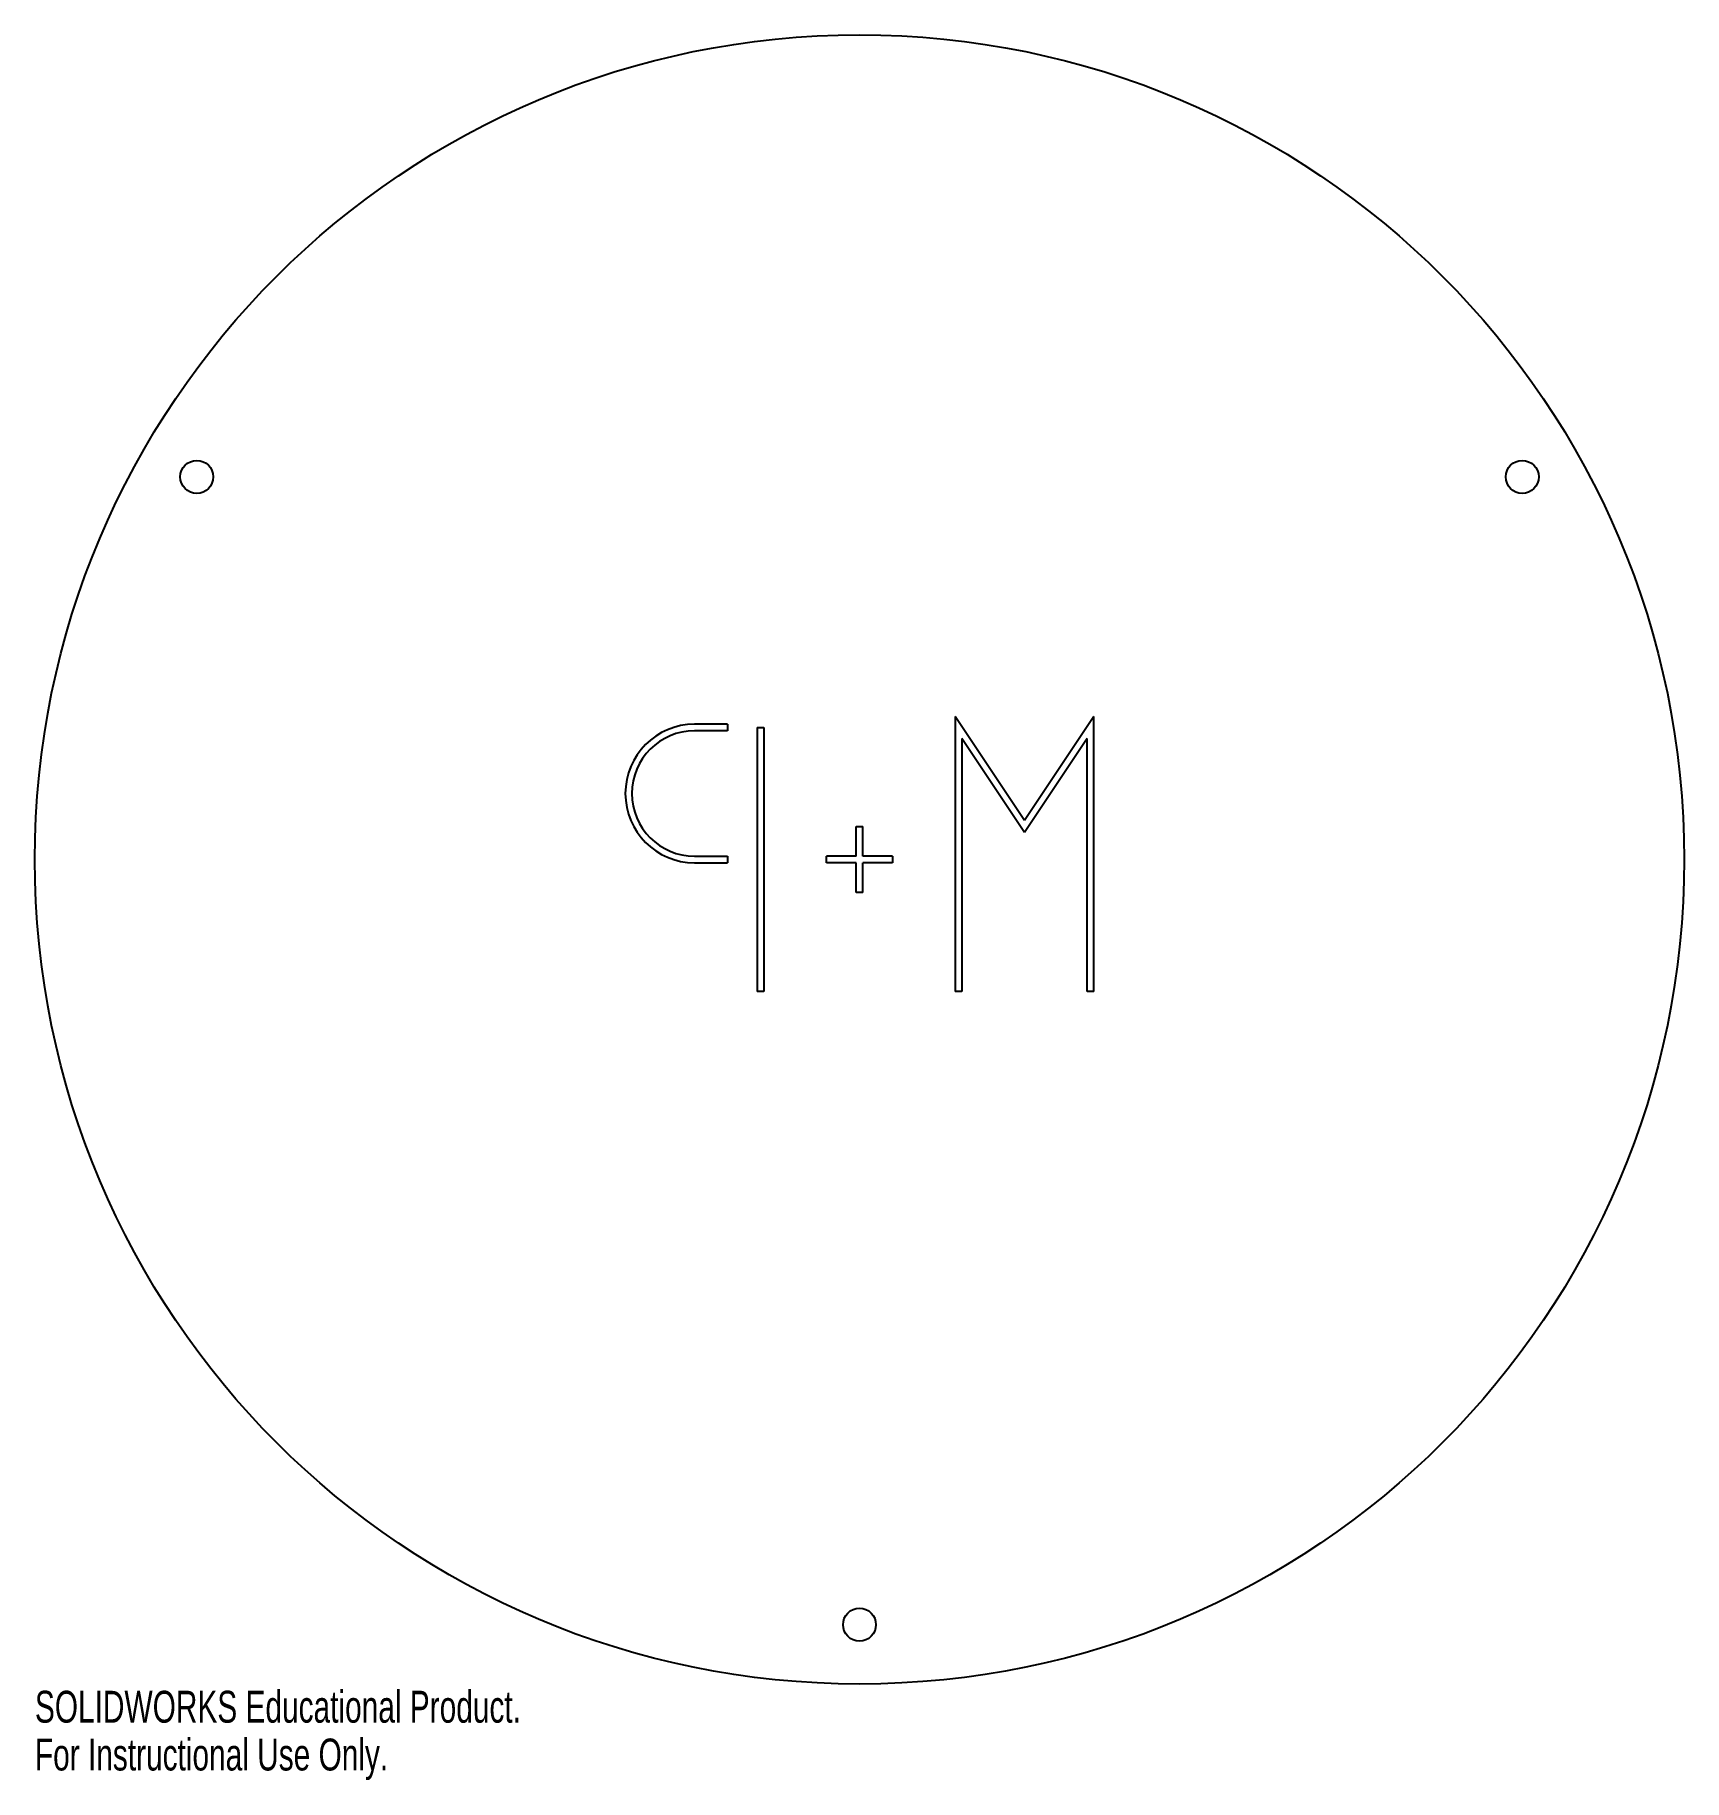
# Model space of a CAD drawing. Header units: millimetres. Extents: x -125 to 125, y -140 to 125.
import ezdxf

# ---------------------------------------------------------------- set-up
doc = ezdxf.new("R2010")
doc.units = ezdxf.units.MM
doc.styles.add('SLDTEXTSTYLE0', font='TXT', dxfattribs={"width": 0.7})

msp = doc.modelspace()

# ---------------------------------------------------------------- linework, layer by layer
at = {"color": 7, "linetype": 'Continuous', "lineweight": 25}
for p, q in [((14.5, 21.65), (14.5, -20)), ((25, 5.9), (14.5, 21.65)), ((35.5, 21.65), (25, 5.9)), ((35.5, -20), (35.5, 21.65)), ((-20, 20.5), (-25, 20.5)), ((-20, 19.5), (-25, 19.5)), ((-20, 20.5), (-20, 19.5)), ((-15.5, 20), (-15.5, -20)), ((-15.5, 20), (-14.5, 20)), ((-14.5, 20), (-14.5, -20)), ((25, 4.1), (15.5, 18.35)), ((15.5, 18.35), (15.5, -20)), ((34.5, 18.35), (25, 4.1)), ((34.5, -20), (34.5, 18.35)), ((-0.5, 0.5), (-0.5, 5)), ((-0.5, 5), (0.5, 5)), ((0.5, 0.5), (0.5, 5)), ((-25, 0.5), (-20, 0.5)), ((-20, 0.5), (-20, -0.5)), ((-5, -0.5), (-5, 0.5)), ((-0.5, 0.5), (-5, 0.5)), ((5, 0.5), (0.5, 0.5)), ((5, 0.5), (5, -0.5)), ((-25, -0.5), (-20, -0.5)), ((-0.5, -0.5), (-5, -0.5)), ((-0.5, -5), (-0.5, -0.5)), ((5, -0.5), (0.5, -0.5)), ((0.5, -5), (0.5, -0.5)), ((0.5, -5), (-0.5, -5)), ((-14.5, -20), (-15.5, -20)), ((15.5, -20), (14.5, -20)), ((35.5, -20), (34.5, -20))]:
    msp.add_line(p, q, dxfattribs=at)
for centre, radius in [((0, 0), 125), ((-100.46, 58), 2.5), ((100.46, 58), 2.5), ((0, -116), 2.5)]:
    msp.add_circle(centre, radius, dxfattribs=at)
for radius in [10.5, 9.5]:
    msp.add_arc((-25, 10), radius, 90, 270, dxfattribs=at)

# ---------------------------------------------------------------- texts
at = {"color": 7, "linetype": 'Continuous', "char_height": 4.8336, "attachment_point": 1, "style": 'SLDTEXTSTYLE0'}
for s, insert in [('SOLIDWORKS Educational Product.', (-125, -126.02)), ('For Instructional Use Only.', (-125, -133.27))]:
    msp.add_mtext(s, dxfattribs=dict(at, insert=insert))

doc.saveas('drawing.dxf')
